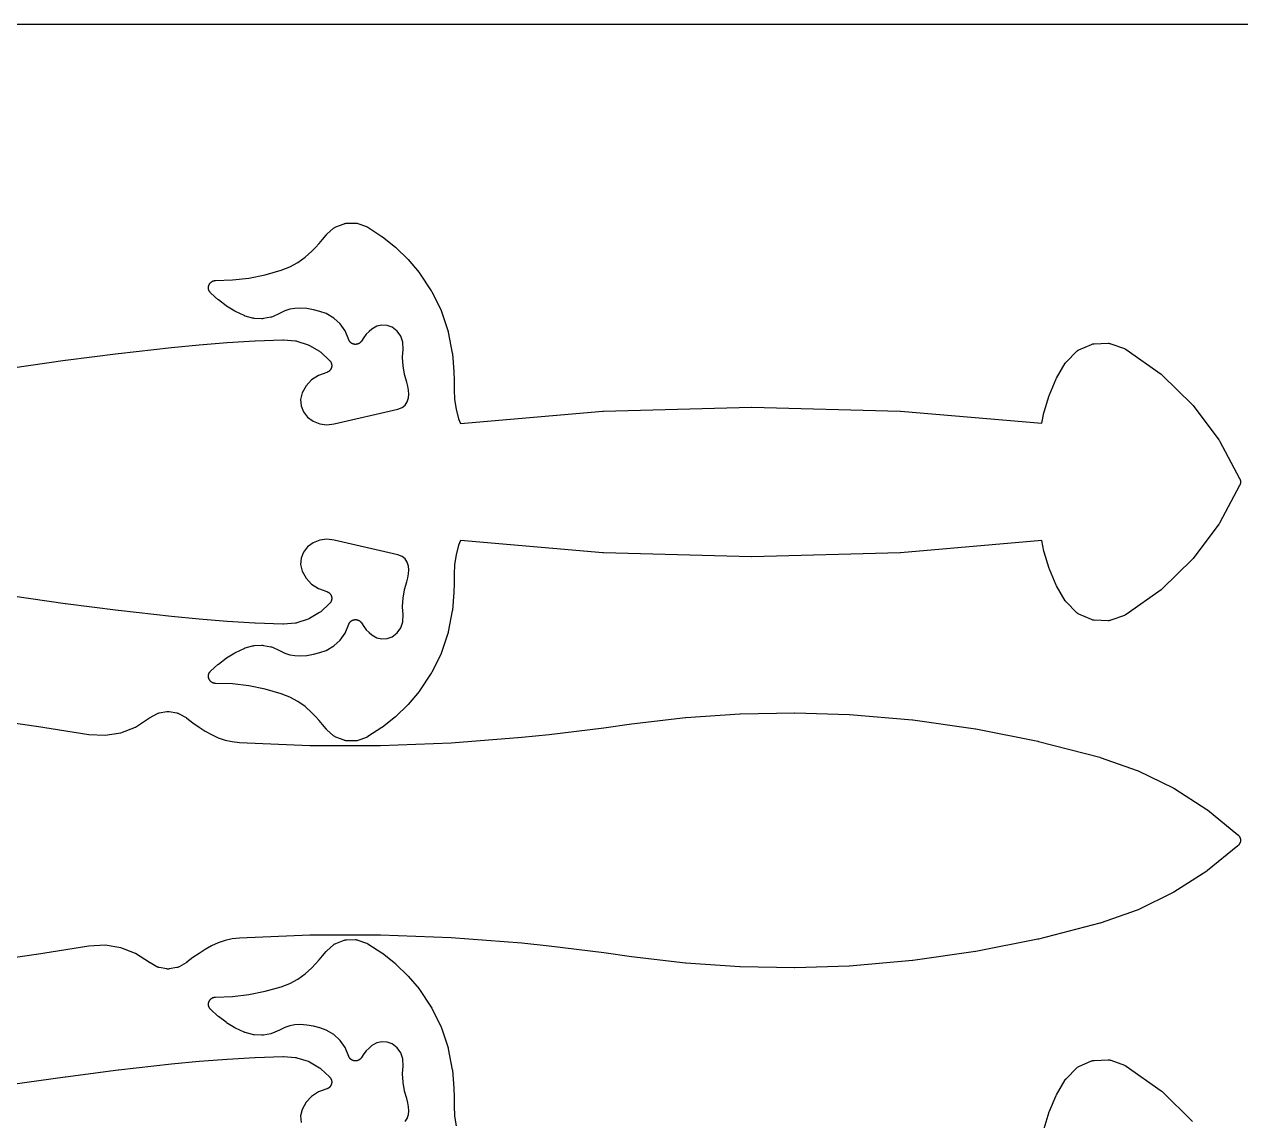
# Model space of a CAD drawing. Header units: metres. Extents: x 0 to 3000, y 0 to 1200.
# Drawn here: x 1019 to 1358.7, y 894 to 1200 of the extents above; entities that cross this region are included whole.
import ezdxf

# ---------------------------------------------------------------- set-up
doc = ezdxf.new("R2010")
doc.units = ezdxf.units.M

msp = doc.modelspace()

# ---------------------------------------------------------------- linework, layer by layer
at = {"color": 7}
msp.add_lwpolyline([(0, 0), (3000, 0), (3000, 1200), (0, 1200), (0, 0)], close=True, dxfattribs=at)
at = {"color": 1}
for points in [[(1015.72, 1104.14), (1030.48, 1106.26), (1030.5, 1106.26), (1045.29, 1108.16), (1045.32, 1108.16), (1060.13, 1109.84), (1060.15, 1109.84), (1060.17, 1109.84), (1067.89, 1110.58), (1067.92, 1110.59), (1075.66, 1111.18), (1075.69, 1111.18), (1083.44, 1111.63), (1083.47, 1111.63), (1091.22, 1111.93), (1091.25, 1111.93), (1091.27, 1111.93), (1091.35, 1111.93), (1091.42, 1111.93), (1091.44, 1111.93), (1091.47, 1111.93), (1094.75, 1111.65), (1094.98, 1111.62), (1095.19, 1111.56), (1098.3, 1110.57), (1098.51, 1110.49), (1098.71, 1110.39), (1101.51, 1108.74), (1101.7, 1108.61), (1101.87, 1108.47), (1104.27, 1106.2), (1104.33, 1106.14), (1104.38, 1106.08), (1104.39, 1106.07), (1104.4, 1106.06), (1104.45, 1105.99), (1104.51, 1105.93), (1104.52, 1105.92), (1104.52, 1105.9), (1104.57, 1105.83), (1104.62, 1105.76), (1104.62, 1105.75), (1104.63, 1105.74), (1104.67, 1105.66), (1104.71, 1105.59), (1104.71, 1105.58), (1104.72, 1105.56), (1104.75, 1105.49), (1104.78, 1105.41), (1104.78, 1105.39), (1104.79, 1105.38), (1104.81, 1105.3), (1104.84, 1105.22), (1104.84, 1105.21), (1104.84, 1105.19), (1104.86, 1105.11), (1104.87, 1105.03), (1104.87, 1105.01), (1104.88, 1105), (1104.88, 1104.92), (1104.89, 1104.83), (1104.89, 1104.82), (1104.89, 1104.8), (1104.89, 1104.72), (1104.89, 1104.64), (1104.89, 1104.62), (1104.89, 1104.61), (1104.88, 1104.52), (1104.87, 1104.44), (1104.87, 1104.43), (1104.86, 1104.41), (1104.85, 1104.33), (1104.83, 1104.25), (1104.83, 1104.23), (1104.82, 1104.22), (1104.8, 1104.14), (1104.77, 1104.06), (1104.77, 1104.05), (1104.76, 1104.03), (1104.73, 1103.96), (1104.7, 1103.88), (1104.69, 1103.87), (1104.68, 1103.85), (1104.64, 1103.78), (1104.6, 1103.71), (1104.59, 1103.7), (1104.59, 1103.68), (1104.54, 1103.61), (1104.49, 1103.55), (1104.48, 1103.53), (1104.47, 1103.52), (1104.42, 1103.46), (1104.37, 1103.39), (1104.36, 1103.38), (1104.35, 1103.37), (1104.29, 1103.32), (1104.23, 1103.26), (1104.22, 1103.25), (1104.2, 1103.24), (1104.14, 1103.19), (1104.07, 1103.13), (1104.06, 1103.13), (1104.05, 1103.12), (1103.98, 1103.07), (1103.91, 1103.03), (1103.9, 1103.02), (1103.88, 1103.01), (1103.81, 1102.97), (1103.74, 1102.93), (1103.72, 1102.93), (1103.71, 1102.92), (1103.63, 1102.89), (1103.55, 1102.86), (1101.16, 1102.02), (1099.27, 1100.78), (1097.73, 1099.13), (1096.63, 1097.15), (1096.2, 1095.32), (1096.32, 1093.52), (1096.98, 1091.84), (1098.15, 1090.37), (1099.74, 1089.23), (1101.56, 1088.51), (1103.5, 1088.24), (1105.6, 1088.47), (1123.37, 1092.59), (1124.53, 1093.05), (1125.36, 1093.72), (1125.96, 1094.6), (1126.31, 1095.73), (1126.4, 1096.76), (1126.36, 1097.87), (1126.19, 1098.98), (1125.84, 1100.17), (1125.24, 1102.23), (1125.19, 1102.46), (1124.83, 1104.57), (1124.81, 1104.8), (1124.7, 1106.94), (1124.7, 1107.18), (1124.84, 1109.23), (1124.79, 1111.25), (1124.22, 1112.92), (1123.18, 1114.36), (1121.73, 1115.45), (1120.34, 1115.95), (1118.89, 1116.04), (1117.48, 1115.72), (1116.1, 1114.94), (1115.32, 1114.28), (1114.55, 1113.48), (1113.86, 1112.61), (1113.2, 1111.59), (1113.18, 1111.57), (1113.17, 1111.54), (1113.12, 1111.49), (1113.08, 1111.43), (1113.07, 1111.41), (1113.05, 1111.39), (1113, 1111.34), (1112.95, 1111.28), (1112.93, 1111.26), (1112.91, 1111.24), (1112.86, 1111.2), (1112.81, 1111.15), (1112.79, 1111.13), (1112.77, 1111.11), (1112.71, 1111.07), (1112.66, 1111.03), (1112.63, 1111.01), (1112.61, 1111), (1112.55, 1110.96), (1112.49, 1110.93), (1112.46, 1110.91), (1112.44, 1110.9), (1112.38, 1110.87), (1112.31, 1110.84), (1112.29, 1110.83), (1112.26, 1110.82), (1112.19, 1110.79), (1112.13, 1110.77), (1112.1, 1110.76), (1112.07, 1110.75), (1112.01, 1110.74), (1111.94, 1110.72), (1111.91, 1110.71), (1111.88, 1110.71), (1111.81, 1110.7), (1111.75, 1110.69), (1111.72, 1110.69), (1111.69, 1110.68), (1111.62, 1110.68), (1111.55, 1110.67), (1111.52, 1110.68), (1111.49, 1110.67), (1111.42, 1110.68), (1111.35, 1110.68), (1111.33, 1110.68), (1111.3, 1110.69), (1111.23, 1110.7), (1111.16, 1110.71), (1111.13, 1110.71), (1111.1, 1110.72), (1111.04, 1110.74), (1110.97, 1110.75), (1110.94, 1110.76), (1110.91, 1110.77), (1110.85, 1110.79), (1110.78, 1110.81), (1110.76, 1110.83), (1110.73, 1110.84), (1110.67, 1110.87), (1110.6, 1110.9), (1110.58, 1110.91), (1110.55, 1110.92), (1110.49, 1110.96), (1110.43, 1110.99), (1110.41, 1111.01), (1110.39, 1111.03), (1110.33, 1111.07), (1110.27, 1111.11), (1110.25, 1111.13), (1110.23, 1111.14), (1110.18, 1111.19), (1110.13, 1111.24), (1110.11, 1111.26), (1110.09, 1111.28), (1110.04, 1111.33), (1109.99, 1111.38), (1109.98, 1111.4), (1109.96, 1111.42), (1109.92, 1111.48), (1109.87, 1111.54), (1109.86, 1111.56), (1109.84, 1111.58), (1109.81, 1111.64), (1109.77, 1111.7), (1109.76, 1111.73), (1109.74, 1111.75), (1109.71, 1111.82), (1109.68, 1111.88), (1109.67, 1111.91), (1109.66, 1111.93), (1108.67, 1114.42), (1107.29, 1116.41), (1105.5, 1118.03), (1103.3, 1119.26), (1101.59, 1119.88), (1099.77, 1120.36), (1097.91, 1120.67), (1096.05, 1120.8), (1094.57, 1120.73), (1093.15, 1120.47), (1091.78, 1120.01), (1090.35, 1119.29), (1090.31, 1119.28), (1090.27, 1119.25), (1088.32, 1118.39), (1088.1, 1118.31), (1087.88, 1118.25), (1085.81, 1117.87), (1085.58, 1117.84), (1085.35, 1117.84), (1083.24, 1117.93), (1083.01, 1117.95), (1082.79, 1118.01), (1080.74, 1118.59), (1080.67, 1118.61), (1080.6, 1118.63), (1080.58, 1118.64), (1080.55, 1118.65), (1080.49, 1118.68), (1080.42, 1118.71), (1078, 1119.86), (1077.82, 1119.95), (1075.54, 1121.34), (1075.37, 1121.45), (1073.24, 1123.06), (1073.08, 1123.19), (1071.11, 1125.01), (1071.11, 1125.01), (1071.11, 1125.01), (1071.04, 1125.08), (1070.98, 1125.15), (1070.97, 1125.15), (1070.97, 1125.15), (1070.91, 1125.23), (1070.85, 1125.3), (1070.85, 1125.3), (1070.85, 1125.31), (1070.8, 1125.39), (1070.74, 1125.47), (1070.74, 1125.47), (1070.74, 1125.47), (1070.7, 1125.56), (1070.65, 1125.64), (1070.65, 1125.64), (1070.65, 1125.65), (1070.62, 1125.73), (1070.58, 1125.82), (1070.58, 1125.83), (1070.58, 1125.83), (1070.55, 1125.92), (1070.53, 1126.01), (1070.53, 1126.01), (1070.52, 1126.02), (1070.51, 1126.11), (1070.49, 1126.2), (1070.49, 1126.21), (1070.49, 1126.21), (1070.48, 1126.3), (1070.47, 1126.4), (1070.47, 1126.4), (1070.47, 1126.41), (1070.47, 1126.5), (1070.47, 1126.6), (1070.47, 1126.6), (1070.47, 1126.6), (1070.49, 1126.7), (1070.5, 1126.79), (1070.5, 1126.79), (1070.5, 1126.8), (1070.52, 1126.89), (1070.54, 1126.98), (1070.54, 1126.99), (1070.54, 1126.99), (1070.57, 1127.08), (1070.59, 1127.17), (1070.6, 1127.17), (1070.6, 1127.18), (1070.63, 1127.26), (1070.67, 1127.35), (1070.67, 1127.35), (1070.67, 1127.36), (1070.72, 1127.44), (1070.77, 1127.52), (1070.77, 1127.53), (1070.77, 1127.53), (1070.82, 1127.61), (1070.88, 1127.68), (1070.88, 1127.69), (1070.88, 1127.69), (1070.94, 1127.76), (1071, 1127.84), (1071, 1127.84), (1071.01, 1127.84), (1071.07, 1127.91), (1071.14, 1127.97), (1071.14, 1127.97), (1071.15, 1127.98), (1071.22, 1128.04), (1071.3, 1128.1), (1071.3, 1128.1), (1071.3, 1128.1), (1071.38, 1128.15), (1071.46, 1128.2), (1071.46, 1128.2), (1071.46, 1128.21), (1071.55, 1128.25), (1071.63, 1128.29), (1071.64, 1128.29), (1071.64, 1128.3), (1071.73, 1128.33), (1071.82, 1128.37), (1071.82, 1128.37), (1071.82, 1128.37), (1071.91, 1128.4), (1072, 1128.42), (1072.01, 1128.42), (1072.01, 1128.42), (1072.1, 1128.44), (1072.2, 1128.46), (1072.2, 1128.46), (1072.2, 1128.46), (1072.3, 1128.47), (1072.39, 1128.48), (1072.4, 1128.48), (1072.4, 1128.48), (1077.14, 1128.65), (1081.77, 1129.19), (1086.34, 1130.1), (1090.81, 1131.38), (1093.18, 1132.32), (1095.39, 1133.52), (1097.45, 1134.97), (1099.36, 1136.69), (1100.37, 1137.74), (1101.37, 1138.85), (1102.35, 1139.99), (1103.31, 1141.18), (1103.35, 1141.23), (1103.4, 1141.28), (1103.42, 1141.3), (1103.44, 1141.33), (1103.49, 1141.37), (1103.54, 1141.42), (1105.43, 1143.1), (1105.57, 1143.22), (1105.72, 1143.32), (1105.88, 1143.4), (1106.04, 1143.47), (1108.34, 1144.36), (1108.51, 1144.41), (1108.68, 1144.45), (1108.85, 1144.48), (1109.03, 1144.49), (1111.49, 1144.52), (1111.67, 1144.52), (1111.85, 1144.5), (1112.02, 1144.46), (1112.19, 1144.41), (1114.58, 1143.55), (1114.61, 1143.54), (1114.64, 1143.53), (1114.7, 1143.5), (1114.7, 1143.5), (1114.76, 1143.48), (1114.79, 1143.46), (1114.82, 1143.45), (1114.88, 1143.41), (1114.93, 1143.38), (1114.96, 1143.37), (1114.99, 1143.35), (1118.89, 1140.82), (1119.05, 1140.71), (1122.68, 1137.82), (1122.83, 1137.69), (1126.15, 1134.46), (1126.29, 1134.32), (1129.29, 1130.77), (1129.3, 1130.76), (1129.31, 1130.75), (1129.36, 1130.68), (1129.41, 1130.62), (1129.42, 1130.6), (1129.43, 1130.59), (1132.71, 1125.66), (1132.84, 1125.43), (1135.42, 1120.13), (1135.52, 1119.89), (1137.39, 1114.3), (1137.45, 1114.04), (1138.57, 1108.23), (1138.58, 1108.14), (1138.59, 1108.06), (1138.85, 1105.62), (1138.85, 1105.55), (1139.02, 1103.11), (1139.03, 1103.04), (1139.11, 1100.59), (1139.11, 1100.52), (1139.11, 1098.1), (1139.22, 1095.27), (1139.63, 1092.55), (1140.34, 1089.9), (1140.84, 1088.61), (1180.64, 1092.01), (1180.76, 1092.02), (1222.15, 1093.19), (1222.26, 1093.19), (1263.65, 1092.02), (1263.76, 1092.01), (1303.24, 1088.64), (1303.77, 1091.59), (1303.83, 1091.82), (1305.23, 1096.42), (1305.31, 1096.63), (1307.23, 1101.04), (1307.34, 1101.25), (1309.77, 1105.41), (1309.8, 1105.46), (1309.82, 1105.51), (1309.85, 1105.54), (1309.87, 1105.58), (1309.91, 1105.62), (1309.94, 1105.66), (1309.97, 1105.7), (1310, 1105.73), (1310.03, 1105.77), (1310.07, 1105.81), (1312.9, 1108.68), (1313.04, 1108.81), (1313.2, 1108.93), (1313.36, 1109.03), (1313.53, 1109.11), (1317.11, 1110.67), (1317.28, 1110.73), (1317.46, 1110.78), (1317.65, 1110.82), (1317.83, 1110.83), (1321.73, 1110.98), (1321.92, 1110.97), (1322.11, 1110.95), (1322.3, 1110.92), (1322.48, 1110.86), (1326.28, 1109.5), (1326.35, 1109.47), (1326.42, 1109.44), (1326.44, 1109.43), (1326.46, 1109.42), (1326.52, 1109.38), (1326.59, 1109.35), (1326.61, 1109.34), (1326.63, 1109.33), (1326.69, 1109.29), (1326.76, 1109.25), (1336.54, 1102.32), (1336.66, 1102.22), (1336.78, 1102.12), (1345.32, 1093.81), (1345.42, 1093.7), (1345.52, 1093.58), (1352.67, 1084.05), (1352.76, 1083.92), (1352.84, 1083.79), (1358.46, 1073.2), (1358.5, 1073.12), (1358.54, 1073.03), (1358.54, 1073.03), (1358.54, 1073.02), (1358.58, 1072.93), (1358.61, 1072.85), (1358.61, 1072.84), (1358.61, 1072.84), (1358.63, 1072.75), (1358.66, 1072.66), (1358.66, 1072.65), (1358.66, 1072.65), (1358.67, 1072.56), (1358.68, 1072.46), (1358.69, 1072.46), (1358.69, 1072.45), (1358.69, 1072.36), (1358.7, 1072.27), (1358.69, 1072.26), (1358.7, 1072.26), (1358.69, 1072.16), (1358.69, 1072.07), (1358.69, 1072.07), (1358.68, 1072.06), (1358.67, 1071.97), (1358.66, 1071.88), (1358.66, 1071.87), (1358.66, 1071.87), (1358.63, 1071.78), (1358.61, 1071.69), (1358.61, 1071.68), (1358.61, 1071.68), (1358.58, 1071.59), (1358.54, 1071.5), (1358.54, 1071.5), (1358.54, 1071.49), (1358.5, 1071.41), (1358.46, 1071.32), (1352.84, 1060.74), (1352.76, 1060.6), (1352.67, 1060.48), (1345.52, 1050.95), (1345.42, 1050.83), (1345.32, 1050.71), (1336.78, 1042.4), (1336.66, 1042.3), (1336.54, 1042.2), (1326.76, 1035.28), (1326.69, 1035.24), (1326.63, 1035.2), (1326.61, 1035.19), (1326.59, 1035.17), (1326.52, 1035.14), (1326.46, 1035.1), (1326.44, 1035.09), (1326.42, 1035.08), (1326.35, 1035.06), (1326.28, 1035.03), (1322.48, 1033.66), (1322.3, 1033.61), (1322.11, 1033.57), (1321.92, 1033.55), (1321.73, 1033.55), (1317.83, 1033.69), (1317.65, 1033.71), (1317.46, 1033.74), (1317.28, 1033.79), (1317.11, 1033.86), (1313.53, 1035.41), (1313.36, 1035.5), (1313.2, 1035.6), (1313.04, 1035.71), (1312.9, 1035.84), (1310.07, 1038.71), (1310.03, 1038.75), (1310, 1038.79), (1309.97, 1038.83), (1309.94, 1038.86), (1309.91, 1038.9), (1309.87, 1038.95), (1309.85, 1038.98), (1309.82, 1039.02), (1309.8, 1039.07), (1309.77, 1039.11), (1307.34, 1043.28), (1307.23, 1043.49), (1305.31, 1047.89), (1305.23, 1048.11), (1303.83, 1052.71), (1303.77, 1052.93), (1303.24, 1055.89), (1263.76, 1052.51), (1263.65, 1052.51), (1222.26, 1051.33), (1222.15, 1051.33), (1180.76, 1052.51), (1180.64, 1052.51), (1140.84, 1055.91), (1140.34, 1054.63), (1139.63, 1051.97), (1139.22, 1049.25), (1139.11, 1046.42), (1139.11, 1044.01), (1139.11, 1043.94), (1139.03, 1041.49), (1139.02, 1041.42), (1138.85, 1038.97), (1138.85, 1038.9), (1138.59, 1036.46), (1138.58, 1036.38), (1138.57, 1036.3), (1137.45, 1030.48), (1137.39, 1030.23), (1135.52, 1024.64), (1135.42, 1024.39), (1132.84, 1019.09), (1132.71, 1018.86), (1129.43, 1013.93), (1129.42, 1013.92), (1129.41, 1013.91), (1129.36, 1013.84), (1129.31, 1013.78), (1129.3, 1013.76), (1129.29, 1013.75), (1126.29, 1010.2), (1126.15, 1010.06), (1122.83, 1006.83), (1122.68, 1006.7), (1119.05, 1003.82), (1118.89, 1003.7), (1114.99, 1001.18), (1114.96, 1001.16), (1114.93, 1001.14), (1114.88, 1001.11), (1114.82, 1001.08), (1114.79, 1001.06), (1114.76, 1001.05), (1114.7, 1001.02), (1114.64, 1001), (1114.61, 1000.99), (1114.58, 1000.97), (1112.19, 1000.12), (1112.02, 1000.06), (1111.85, 1000.03), (1111.67, 1000.01), (1111.49, 1000), (1109.03, 1000.04), (1108.85, 1000.05), (1108.68, 1000.07), (1108.51, 1000.11), (1108.34, 1000.17), (1106.04, 1001.05), (1105.88, 1001.12), (1105.72, 1001.21), (1105.57, 1001.31), (1105.43, 1001.42), (1103.54, 1003.1), (1103.49, 1003.15), (1103.44, 1003.2), (1103.42, 1003.22), (1103.4, 1003.24), (1103.35, 1003.29), (1103.31, 1003.34), (1102.35, 1004.53), (1101.37, 1005.67), (1100.37, 1006.78), (1099.36, 1007.83), (1097.45, 1009.56), (1095.39, 1011.01), (1093.18, 1012.21), (1090.81, 1013.15), (1086.34, 1014.42), (1081.77, 1015.33), (1077.14, 1015.88), (1072.4, 1016.05), (1072.4, 1016.05), (1072.39, 1016.05), (1072.3, 1016.06), (1072.2, 1016.06), (1072.2, 1016.07), (1072.2, 1016.07), (1072.1, 1016.08), (1072.01, 1016.1), (1072.01, 1016.1), (1072, 1016.1), (1071.91, 1016.13), (1071.82, 1016.16), (1071.82, 1016.16), (1071.82, 1016.16), (1071.73, 1016.19), (1071.64, 1016.23), (1071.64, 1016.23), (1071.63, 1016.23), (1071.55, 1016.27), (1071.46, 1016.32), (1071.46, 1016.32), (1071.46, 1016.32), (1071.38, 1016.37), (1071.3, 1016.42), (1071.3, 1016.43), (1071.3, 1016.43), (1071.22, 1016.49), (1071.15, 1016.55), (1071.14, 1016.55), (1071.14, 1016.55), (1071.07, 1016.62), (1071.01, 1016.68), (1071, 1016.69), (1071, 1016.69), (1070.94, 1016.76), (1070.88, 1016.83), (1070.88, 1016.84), (1070.88, 1016.84), (1070.82, 1016.92), (1070.77, 1017), (1070.77, 1017), (1070.77, 1017), (1070.72, 1017.08), (1070.67, 1017.17), (1070.67, 1017.17), (1070.67, 1017.17), (1070.63, 1017.26), (1070.6, 1017.35), (1070.6, 1017.35), (1070.59, 1017.35), (1070.57, 1017.44), (1070.54, 1017.54), (1070.54, 1017.54), (1070.54, 1017.54), (1070.52, 1017.63), (1070.5, 1017.73), (1070.5, 1017.73), (1070.5, 1017.73), (1070.49, 1017.83), (1070.47, 1017.92), (1070.47, 1017.93), (1070.47, 1017.93), (1070.47, 1018.02), (1070.47, 1018.12), (1070.47, 1018.12), (1070.47, 1018.12), (1070.48, 1018.22), (1070.49, 1018.31), (1070.49, 1018.32), (1070.49, 1018.32), (1070.51, 1018.41), (1070.52, 1018.51), (1070.53, 1018.51), (1070.53, 1018.51), (1070.55, 1018.6), (1070.58, 1018.7), (1070.58, 1018.7), (1070.58, 1018.7), (1070.62, 1018.79), (1070.65, 1018.88), (1070.65, 1018.88), (1070.65, 1018.88), (1070.7, 1018.97), (1070.74, 1019.05), (1070.74, 1019.05), (1070.74, 1019.06), (1070.8, 1019.14), (1070.85, 1019.22), (1070.85, 1019.22), (1070.85, 1019.22), (1070.91, 1019.3), (1070.97, 1019.37), (1070.97, 1019.37), (1070.98, 1019.37), (1071.04, 1019.44), (1071.11, 1019.51), (1071.11, 1019.51), (1071.11, 1019.51), (1073.08, 1021.34), (1073.24, 1021.46), (1075.37, 1023.07), (1075.54, 1023.19), (1077.82, 1024.57), (1078, 1024.67), (1080.42, 1025.82), (1080.49, 1025.84), (1080.55, 1025.87), (1080.58, 1025.88), (1080.6, 1025.89), (1080.67, 1025.91), (1080.74, 1025.94), (1082.79, 1026.52), (1083.01, 1026.57), (1083.24, 1026.59), (1085.35, 1026.69), (1085.58, 1026.69), (1085.81, 1026.66), (1087.88, 1026.27), (1088.1, 1026.21), (1088.32, 1026.13), (1090.27, 1025.27), (1090.31, 1025.25), (1090.35, 1025.23), (1091.78, 1024.52), (1093.15, 1024.06), (1094.57, 1023.79), (1096.05, 1023.73), (1097.91, 1023.86), (1099.77, 1024.16), (1101.59, 1024.64), (1103.3, 1025.26), (1105.5, 1026.49), (1107.29, 1028.12), (1108.67, 1030.1), (1109.66, 1032.59), (1109.67, 1032.62), (1109.68, 1032.65), (1109.71, 1032.71), (1109.74, 1032.77), (1109.76, 1032.8), (1109.77, 1032.82), (1109.81, 1032.88), (1109.84, 1032.94), (1109.86, 1032.96), (1109.87, 1032.99), (1109.92, 1033.04), (1109.96, 1033.1), (1109.98, 1033.12), (1109.99, 1033.14), (1110.04, 1033.19), (1110.09, 1033.25), (1110.11, 1033.27), (1110.13, 1033.29), (1110.18, 1033.33), (1110.23, 1033.38), (1110.25, 1033.4), (1110.27, 1033.42), (1110.33, 1033.46), (1110.39, 1033.5), (1110.41, 1033.51), (1110.43, 1033.53), (1110.49, 1033.57), (1110.55, 1033.6), (1110.58, 1033.61), (1110.6, 1033.63), (1110.67, 1033.66), (1110.73, 1033.69), (1110.76, 1033.7), (1110.78, 1033.71), (1110.85, 1033.73), (1110.91, 1033.76), (1110.94, 1033.76), (1110.97, 1033.77), (1111.04, 1033.79), (1111.1, 1033.81), (1111.13, 1033.81), (1111.16, 1033.82), (1111.23, 1033.83), (1111.3, 1033.84), (1111.33, 1033.84), (1111.35, 1033.84), (1111.42, 1033.85), (1111.49, 1033.85), (1111.52, 1033.85), (1111.55, 1033.85), (1111.62, 1033.84), (1111.69, 1033.84), (1111.72, 1033.84), (1111.75, 1033.84), (1111.81, 1033.83), (1111.88, 1033.82), (1111.91, 1033.81), (1111.94, 1033.8), (1112.01, 1033.79), (1112.07, 1033.77), (1112.1, 1033.76), (1112.13, 1033.75), (1112.19, 1033.73), (1112.26, 1033.71), (1112.29, 1033.69), (1112.31, 1033.68), (1112.38, 1033.65), (1112.44, 1033.63), (1112.46, 1033.61), (1112.49, 1033.6), (1112.55, 1033.56), (1112.61, 1033.53), (1112.63, 1033.51), (1112.66, 1033.49), (1112.71, 1033.45), (1112.77, 1033.41), (1112.79, 1033.39), (1112.81, 1033.37), (1112.86, 1033.33), (1112.91, 1033.28), (1112.93, 1033.26), (1112.95, 1033.24), (1113, 1033.19), (1113.05, 1033.14), (1113.07, 1033.11), (1113.08, 1033.09), (1113.12, 1033.04), (1113.17, 1032.98), (1113.18, 1032.96), (1113.2, 1032.93), (1113.86, 1031.91), (1114.55, 1031.04), (1115.32, 1030.24), (1116.1, 1029.58), (1117.48, 1028.81), (1118.89, 1028.49), (1120.34, 1028.57), (1121.73, 1029.08), (1123.18, 1030.17), (1124.22, 1031.6), (1124.79, 1033.27), (1124.84, 1035.3), (1124.7, 1037.35), (1124.7, 1037.58), (1124.81, 1039.72), (1124.83, 1039.95), (1125.19, 1042.07), (1125.24, 1042.29), (1125.84, 1044.35), (1126.19, 1045.55), (1126.36, 1046.65), (1126.4, 1047.77), (1126.31, 1048.79), (1125.96, 1049.92), (1125.36, 1050.8), (1124.53, 1051.47), (1123.37, 1051.93), (1105.6, 1056.06), (1103.5, 1056.28), (1101.56, 1056.01), (1099.74, 1055.29), (1098.15, 1054.15), (1096.98, 1052.68), (1096.32, 1051), (1096.2, 1049.2), (1096.63, 1047.37), (1097.73, 1045.39), (1099.27, 1043.74), (1101.16, 1042.5), (1103.55, 1041.66), (1103.63, 1041.63), (1103.71, 1041.6), (1103.72, 1041.6), (1103.74, 1041.59), (1103.81, 1041.55), (1103.88, 1041.51), (1103.9, 1041.51), (1103.91, 1041.5), (1103.98, 1041.45), (1104.05, 1041.41), (1104.06, 1041.4), (1104.07, 1041.39), (1104.14, 1041.34), (1104.2, 1041.29), (1104.22, 1041.28), (1104.23, 1041.27), (1104.29, 1041.21), (1104.35, 1041.15), (1104.36, 1041.14), (1104.37, 1041.13), (1104.42, 1041.07), (1104.47, 1041), (1104.48, 1040.99), (1104.49, 1040.98), (1104.54, 1040.91), (1104.59, 1040.84), (1104.59, 1040.83), (1104.6, 1040.82), (1104.64, 1040.74), (1104.68, 1040.67), (1104.69, 1040.66), (1104.7, 1040.64), (1104.73, 1040.57), (1104.76, 1040.49), (1104.77, 1040.48), (1104.77, 1040.46), (1104.8, 1040.38), (1104.82, 1040.3), (1104.83, 1040.29), (1104.83, 1040.28), (1104.85, 1040.19), (1104.86, 1040.11), (1104.87, 1040.1), (1104.87, 1040.08), (1104.88, 1040), (1104.89, 1039.92), (1104.89, 1039.9), (1104.89, 1039.89), (1104.89, 1039.8), (1104.89, 1039.72), (1104.89, 1039.71), (1104.89, 1039.69), (1104.88, 1039.61), (1104.88, 1039.52), (1104.87, 1039.51), (1104.87, 1039.5), (1104.86, 1039.41), (1104.84, 1039.33), (1104.84, 1039.32), (1104.84, 1039.3), (1104.81, 1039.22), (1104.79, 1039.14), (1104.78, 1039.13), (1104.78, 1039.11), (1104.75, 1039.04), (1104.72, 1038.96), (1104.71, 1038.95), (1104.71, 1038.93), (1104.67, 1038.86), (1104.63, 1038.78), (1104.62, 1038.77), (1104.62, 1038.76), (1104.57, 1038.69), (1104.52, 1038.62), (1104.52, 1038.61), (1104.51, 1038.6), (1104.45, 1038.53), (1104.4, 1038.47), (1104.39, 1038.45), (1104.38, 1038.44), (1104.33, 1038.38), (1104.27, 1038.32), (1101.87, 1036.06), (1101.7, 1035.91), (1101.51, 1035.79), (1098.71, 1034.13), (1098.51, 1034.03), (1098.3, 1033.95), (1095.19, 1032.96), (1094.98, 1032.9), (1094.75, 1032.87), (1091.47, 1032.6), (1091.44, 1032.6), (1091.42, 1032.59), (1091.35, 1032.59), (1091.27, 1032.59), (1091.25, 1032.59), (1091.22, 1032.59), (1083.47, 1032.89), (1083.44, 1032.89), (1075.69, 1033.34), (1075.66, 1033.34), (1067.92, 1033.94), (1067.89, 1033.94), (1060.17, 1034.68), (1060.15, 1034.69), (1060.13, 1034.69), (1045.32, 1036.36), (1045.29, 1036.37), (1030.5, 1038.26), (1030.48, 1038.26), (1015.72, 1040.38)], [(1007.62, 1006.26), (1022.37, 1004.14), (1022.4, 1004.14), (1037.03, 1001.82), (1041.61, 1001.56), (1045.98, 1002.25), (1050.11, 1003.84), (1054.03, 1006.42), (1054.09, 1006.45), (1054.15, 1006.49), (1056.07, 1007.58), (1056.23, 1007.66), (1056.39, 1007.72), (1056.55, 1007.77), (1056.72, 1007.81), (1058.85, 1008.17), (1059.07, 1008.2), (1059.3, 1008.2), (1059.52, 1008.17), (1061.65, 1007.81), (1061.81, 1007.77), (1061.98, 1007.72), (1062.14, 1007.66), (1062.29, 1007.58), (1064.22, 1006.49), (1064.26, 1006.46), (1064.31, 1006.44), (1064.35, 1006.41), (1064.39, 1006.38), (1064.43, 1006.35), (1064.47, 1006.32), (1066.14, 1005.02), (1067.83, 1003.83), (1069.58, 1002.73), (1071.36, 1001.74), (1073.22, 1000.88), (1075.12, 1000.24), (1077.09, 999.8), (1079.12, 999.57), (1098.81, 998.75), (1118.54, 998.72), (1138.26, 999.48), (1157.95, 1001.02), (1165.61, 1001.82), (1173.27, 1002.71), (1180.93, 1003.69), (1188.58, 1004.75), (1188.6, 1004.75), (1188.62, 1004.76), (1203.67, 1006.55), (1203.77, 1006.56), (1218.87, 1007.59), (1218.97, 1007.59), (1234.11, 1007.86), (1234.21, 1007.86), (1249.36, 1007.37), (1249.41, 1007.37), (1249.46, 1007.36), (1267.09, 1005.85), (1267.2, 1005.84), (1284.7, 1003.35), (1284.81, 1003.33), (1302.14, 999.88), (1302.25, 999.85), (1319.38, 995.44), (1319.46, 995.41), (1319.54, 995.39), (1329.87, 991.75), (1330.09, 991.66), (1339.9, 986.88), (1340.1, 986.76), (1349.29, 980.88), (1349.48, 980.74), (1357.96, 973.81), (1357.96, 973.81), (1357.97, 973.81), (1358.04, 973.74), (1358.11, 973.68), (1358.11, 973.68), (1358.11, 973.67), (1358.18, 973.6), (1358.24, 973.53), (1358.24, 973.53), (1358.24, 973.53), (1358.3, 973.45), (1358.36, 973.38), (1358.36, 973.37), (1358.36, 973.37), (1358.41, 973.29), (1358.46, 973.21), (1358.46, 973.2), (1358.46, 973.2), (1358.5, 973.12), (1358.54, 973.03), (1358.54, 973.03), (1358.54, 973.02), (1358.58, 972.93), (1358.61, 972.85), (1358.61, 972.84), (1358.61, 972.84), (1358.63, 972.75), (1358.66, 972.66), (1358.66, 972.65), (1358.66, 972.65), (1358.67, 972.56), (1358.69, 972.46), (1358.69, 972.46), (1358.69, 972.45), (1358.69, 972.36), (1358.7, 972.27), (1358.69, 972.26), (1358.7, 972.26), (1358.69, 972.16), (1358.69, 972.07), (1358.69, 972.07), (1358.69, 972.06), (1358.67, 971.97), (1358.66, 971.88), (1358.66, 971.87), (1358.66, 971.87), (1358.63, 971.78), (1358.61, 971.69), (1358.61, 971.68), (1358.61, 971.68), (1358.58, 971.59), (1358.54, 971.5), (1358.54, 971.5), (1358.54, 971.49), (1358.5, 971.41), (1358.46, 971.32), (1358.46, 971.32), (1358.46, 971.32), (1358.41, 971.23), (1358.36, 971.15), (1358.36, 971.15), (1358.36, 971.15), (1358.3, 971.07), (1358.24, 971), (1358.24, 970.99), (1358.24, 970.99), (1358.18, 970.92), (1358.11, 970.85), (1358.11, 970.85), (1358.11, 970.84), (1358.04, 970.78), (1357.97, 970.72), (1357.96, 970.72), (1357.96, 970.71), (1349.48, 963.78), (1349.29, 963.65), (1340.1, 957.76), (1339.9, 957.65), (1330.09, 952.86), (1329.87, 952.77), (1319.54, 949.14), (1319.46, 949.11), (1319.38, 949.09), (1302.25, 944.67), (1302.14, 944.65), (1284.81, 941.19), (1284.7, 941.17), (1267.2, 938.68), (1267.09, 938.67), (1249.46, 937.16), (1249.41, 937.16), (1249.36, 937.15), (1234.21, 936.66), (1234.11, 936.66), (1218.97, 936.93), (1218.87, 936.94), (1203.77, 937.97), (1203.67, 937.98), (1188.62, 939.77), (1188.6, 939.77), (1188.58, 939.77), (1180.93, 940.84), (1173.27, 941.81), (1165.61, 942.7), (1157.95, 943.5), (1138.26, 945.05), (1118.54, 945.81), (1098.81, 945.78), (1079.12, 944.95), (1077.09, 944.72), (1075.12, 944.28), (1073.22, 943.64), (1071.36, 942.79), (1069.58, 941.79), (1067.83, 940.69), (1066.14, 939.51), (1064.47, 938.2), (1064.43, 938.17), (1064.39, 938.14), (1064.35, 938.12), (1064.31, 938.09), (1064.26, 938.06), (1064.22, 938.04), (1062.29, 936.94), (1062.14, 936.87), (1061.98, 936.8), (1061.81, 936.75), (1061.65, 936.71), (1059.52, 936.35), (1059.3, 936.32), (1059.07, 936.32), (1058.85, 936.35), (1056.72, 936.71), (1056.55, 936.75), (1056.39, 936.8), (1056.23, 936.87), (1056.07, 936.94), (1054.15, 938.04), (1054.09, 938.07), (1054.03, 938.11), (1050.11, 940.68), (1045.98, 942.28), (1041.61, 942.97), (1037.03, 942.7), (1022.4, 940.38), (1022.37, 940.38), (1007.62, 938.26)], [(1125.36, 893.72), (1125.96, 894.6), (1126.31, 895.73), (1126.4, 896.76), (1126.36, 897.87), (1126.19, 898.98), (1125.84, 900.17), (1125.24, 902.23), (1125.19, 902.46), (1124.83, 904.57), (1124.81, 904.8), (1124.7, 906.94), (1124.7, 907.18), (1124.84, 909.23), (1124.79, 911.25), (1124.22, 912.92), (1123.18, 914.36), (1121.73, 915.45), (1120.34, 915.95), (1118.89, 916.04), (1117.48, 915.72), (1116.1, 914.94), (1115.32, 914.28), (1114.55, 913.48), (1113.86, 912.61), (1113.2, 911.59), (1113.18, 911.57), (1113.17, 911.54), (1113.12, 911.49), (1113.08, 911.43), (1113.07, 911.41), (1113.05, 911.39), (1113, 911.34), (1112.95, 911.28), (1112.93, 911.26), (1112.91, 911.24), (1112.86, 911.2), (1112.81, 911.15), (1112.79, 911.13), (1112.77, 911.11), (1112.71, 911.07), (1112.66, 911.03), (1112.63, 911.01), (1112.61, 911), (1112.55, 910.96), (1112.49, 910.93), (1112.46, 910.91), (1112.44, 910.9), (1112.38, 910.87), (1112.31, 910.84), (1112.29, 910.83), (1112.26, 910.82), (1112.19, 910.79), (1112.13, 910.77), (1112.1, 910.76), (1112.07, 910.75), (1112.01, 910.74), (1111.94, 910.72), (1111.91, 910.71), (1111.88, 910.71), (1111.81, 910.7), (1111.75, 910.69), (1111.72, 910.69), (1111.69, 910.68), (1111.62, 910.68), (1111.55, 910.67), (1111.52, 910.68), (1111.49, 910.67), (1111.42, 910.68), (1111.35, 910.68), (1111.33, 910.68), (1111.3, 910.69), (1111.23, 910.7), (1111.16, 910.71), (1111.13, 910.71), (1111.1, 910.72), (1111.04, 910.74), (1110.97, 910.75), (1110.94, 910.76), (1110.91, 910.77), (1110.85, 910.79), (1110.78, 910.81), (1110.76, 910.83), (1110.73, 910.84), (1110.67, 910.87), (1110.6, 910.9), (1110.58, 910.91), (1110.55, 910.92), (1110.49, 910.96), (1110.43, 910.99), (1110.41, 911.01), (1110.39, 911.03), (1110.33, 911.07), (1110.27, 911.11), (1110.25, 911.13), (1110.23, 911.14), (1110.18, 911.19), (1110.13, 911.24), (1110.11, 911.26), (1110.09, 911.28), (1110.04, 911.33), (1109.99, 911.38), (1109.98, 911.4), (1109.96, 911.42), (1109.92, 911.48), (1109.87, 911.54), (1109.86, 911.56), (1109.84, 911.58), (1109.81, 911.64), (1109.77, 911.7), (1109.76, 911.73), (1109.74, 911.75), (1109.71, 911.82), (1109.68, 911.88), (1109.67, 911.91), (1109.66, 911.93), (1108.67, 914.42), (1107.29, 916.41), (1105.5, 918.03), (1103.3, 919.26), (1101.59, 919.88), (1099.77, 920.36), (1097.91, 920.67), (1096.05, 920.8), (1094.57, 920.73), (1093.15, 920.47), (1091.78, 920.01), (1090.35, 919.29), (1090.31, 919.28), (1090.27, 919.25), (1088.32, 918.39), (1088.1, 918.31), (1087.88, 918.25), (1085.81, 917.87), (1085.58, 917.84), (1085.35, 917.84), (1083.24, 917.93), (1083.01, 917.95), (1082.79, 918.01), (1080.74, 918.59), (1080.67, 918.61), (1080.6, 918.63), (1080.58, 918.64), (1080.55, 918.65), (1080.49, 918.68), (1080.42, 918.71), (1078, 919.86), (1077.82, 919.95), (1075.54, 921.34), (1075.37, 921.45), (1073.24, 923.06), (1073.08, 923.19), (1071.11, 925.01), (1071.11, 925.01), (1071.11, 925.01), (1071.04, 925.08), (1070.98, 925.15), (1070.97, 925.15), (1070.97, 925.15), (1070.91, 925.23), (1070.85, 925.3), (1070.85, 925.3), (1070.85, 925.31), (1070.8, 925.39), (1070.74, 925.47), (1070.74, 925.47), (1070.74, 925.47), (1070.7, 925.56), (1070.65, 925.64), (1070.65, 925.64), (1070.65, 925.65), (1070.62, 925.73), (1070.58, 925.82), (1070.58, 925.83), (1070.58, 925.83), (1070.55, 925.92), (1070.53, 926.01), (1070.53, 926.01), (1070.52, 926.02), (1070.51, 926.11), (1070.49, 926.2), (1070.49, 926.21), (1070.49, 926.21), (1070.48, 926.3), (1070.47, 926.4), (1070.47, 926.4), (1070.47, 926.41), (1070.47, 926.5), (1070.47, 926.6), (1070.47, 926.6), (1070.47, 926.6), (1070.49, 926.7), (1070.5, 926.79), (1070.5, 926.79), (1070.5, 926.8), (1070.52, 926.89), (1070.54, 926.98), (1070.54, 926.99), (1070.54, 926.99), (1070.57, 927.08), (1070.59, 927.17), (1070.6, 927.17), (1070.6, 927.18), (1070.63, 927.26), (1070.67, 927.35), (1070.67, 927.35), (1070.67, 927.36), (1070.72, 927.44), (1070.77, 927.52), (1070.77, 927.53), (1070.77, 927.53), (1070.82, 927.61), (1070.88, 927.68), (1070.88, 927.69), (1070.88, 927.69), (1070.94, 927.76), (1071, 927.84), (1071, 927.84), (1071.01, 927.84), (1071.07, 927.91), (1071.14, 927.97), (1071.14, 927.97), (1071.15, 927.98), (1071.22, 928.04), (1071.3, 928.1), (1071.3, 928.1), (1071.3, 928.1), (1071.38, 928.15), (1071.46, 928.2), (1071.46, 928.2), (1071.46, 928.21), (1071.55, 928.25), (1071.63, 928.29), (1071.64, 928.29), (1071.64, 928.3), (1071.73, 928.33), (1071.82, 928.37), (1071.82, 928.37), (1071.82, 928.37), (1071.91, 928.4), (1072, 928.42), (1072.01, 928.42), (1072.01, 928.42), (1072.1, 928.44), (1072.2, 928.46), (1072.2, 928.46), (1072.2, 928.46), (1072.3, 928.47), (1072.39, 928.48), (1072.4, 928.48), (1072.4, 928.48), (1077.14, 928.65), (1081.77, 929.19), (1086.34, 930.1), (1090.81, 931.38), (1093.18, 932.32), (1095.39, 933.52), (1097.45, 934.97), (1099.36, 936.69), (1100.37, 937.74), (1101.37, 938.85), (1102.35, 939.99), (1103.31, 941.18), (1103.35, 941.23), (1103.4, 941.28), (1103.42, 941.3), (1103.44, 941.33), (1103.49, 941.37), (1103.54, 941.42), (1105.43, 943.1), (1105.57, 943.22), (1105.72, 943.32), (1105.88, 943.4), (1106.04, 943.47), (1108.34, 944.36), (1108.51, 944.41), (1108.68, 944.45), (1108.85, 944.48), (1109.03, 944.49), (1111.49, 944.52), (1111.67, 944.52), (1111.85, 944.5), (1112.02, 944.46), (1112.19, 944.41), (1114.58, 943.55), (1114.61, 943.54), (1114.64, 943.53), (1114.7, 943.5), (1114.7, 943.5), (1114.76, 943.48), (1114.79, 943.46), (1114.82, 943.45), (1114.88, 943.41), (1114.93, 943.38), (1114.96, 943.37), (1114.99, 943.35), (1118.89, 940.82), (1119.05, 940.71), (1122.68, 937.82), (1122.83, 937.69), (1126.15, 934.46), (1126.29, 934.32), (1129.29, 930.77), (1129.3, 930.76), (1129.31, 930.75), (1129.36, 930.68), (1129.41, 930.62), (1129.42, 930.6), (1129.43, 930.59), (1132.71, 925.66), (1132.84, 925.43), (1135.42, 920.13), (1135.52, 919.89), (1137.39, 914.3), (1137.45, 914.04), (1138.57, 908.23), (1138.58, 908.14), (1138.59, 908.06), (1138.85, 905.62), (1138.85, 905.55), (1139.02, 903.11), (1139.03, 903.04), (1139.11, 900.59), (1139.11, 900.52), (1139.11, 898.1), (1139.22, 895.27), (1139.63, 892.55)], [(1015.72, 904.14), (1030.48, 906.26), (1030.5, 906.26), (1045.29, 908.16), (1045.32, 908.16), (1060.13, 909.84), (1060.15, 909.84), (1060.17, 909.84), (1067.89, 910.58), (1067.92, 910.59), (1075.66, 911.18), (1075.69, 911.18), (1083.44, 911.63), (1083.47, 911.63), (1091.22, 911.93), (1091.25, 911.93), (1091.27, 911.93), (1091.35, 911.93), (1091.42, 911.93), (1091.44, 911.93), (1091.47, 911.93), (1094.75, 911.65), (1094.98, 911.62), (1095.19, 911.56), (1098.3, 910.57), (1098.51, 910.49), (1098.71, 910.39), (1101.51, 908.74), (1101.7, 908.61), (1101.87, 908.47), (1104.27, 906.2), (1104.33, 906.14), (1104.38, 906.08), (1104.39, 906.07), (1104.4, 906.06), (1104.45, 905.99), (1104.51, 905.93), (1104.52, 905.92), (1104.52, 905.9), (1104.57, 905.83), (1104.62, 905.76), (1104.62, 905.75), (1104.63, 905.74), (1104.67, 905.66), (1104.71, 905.59), (1104.71, 905.58), (1104.72, 905.56), (1104.75, 905.49), (1104.78, 905.41), (1104.78, 905.39), (1104.79, 905.38), (1104.81, 905.3), (1104.84, 905.22), (1104.84, 905.21), (1104.84, 905.19), (1104.86, 905.11), (1104.87, 905.03), (1104.87, 905.01), (1104.88, 905), (1104.88, 904.92), (1104.89, 904.83), (1104.89, 904.82), (1104.89, 904.8), (1104.89, 904.72), (1104.89, 904.64), (1104.89, 904.62), (1104.89, 904.61), (1104.88, 904.52), (1104.87, 904.44), (1104.87, 904.43), (1104.86, 904.41), (1104.85, 904.33), (1104.83, 904.25), (1104.83, 904.23), (1104.82, 904.22), (1104.8, 904.14), (1104.77, 904.06), (1104.77, 904.05), (1104.76, 904.03), (1104.73, 903.96), (1104.7, 903.88), (1104.69, 903.87), (1104.68, 903.85), (1104.64, 903.78), (1104.6, 903.71), (1104.59, 903.7), (1104.59, 903.68), (1104.54, 903.61), (1104.49, 903.55), (1104.48, 903.53), (1104.47, 903.52), (1104.42, 903.46), (1104.37, 903.39), (1104.36, 903.38), (1104.35, 903.37), (1104.29, 903.32), (1104.23, 903.26), (1104.22, 903.25), (1104.2, 903.24), (1104.14, 903.19), (1104.07, 903.13), (1104.06, 903.13), (1104.05, 903.12), (1103.98, 903.07), (1103.91, 903.03), (1103.9, 903.02), (1103.88, 903.01), (1103.81, 902.97), (1103.74, 902.93), (1103.72, 902.93), (1103.71, 902.92), (1103.63, 902.89), (1103.55, 902.86), (1101.16, 902.02), (1099.27, 900.78), (1097.73, 899.13), (1096.63, 897.15), (1096.2, 895.32), (1096.32, 893.52)], [(1303.83, 891.82), (1305.23, 896.42), (1305.31, 896.63), (1307.23, 901.04), (1307.34, 901.25), (1309.77, 905.41), (1309.8, 905.46), (1309.82, 905.51), (1309.85, 905.54), (1309.87, 905.58), (1309.91, 905.62), (1309.94, 905.66), (1309.97, 905.7), (1310, 905.73), (1310.03, 905.77), (1310.07, 905.81), (1312.9, 908.68), (1313.04, 908.81), (1313.2, 908.93), (1313.36, 909.03), (1313.53, 909.11), (1317.11, 910.67), (1317.28, 910.73), (1317.46, 910.78), (1317.65, 910.82), (1317.83, 910.83), (1321.73, 910.98), (1321.92, 910.97), (1322.11, 910.95), (1322.3, 910.92), (1322.48, 910.86), (1326.28, 909.5), (1326.35, 909.47), (1326.42, 909.44), (1326.44, 909.43), (1326.46, 909.42), (1326.52, 909.38), (1326.59, 909.35), (1326.61, 909.34), (1326.63, 909.33), (1326.69, 909.29), (1326.76, 909.25), (1336.54, 902.32), (1336.66, 902.22), (1336.78, 902.12), (1345.32, 893.81)]]:
    msp.add_lwpolyline(points, dxfattribs=at)

doc.saveas('drawing.dxf')
